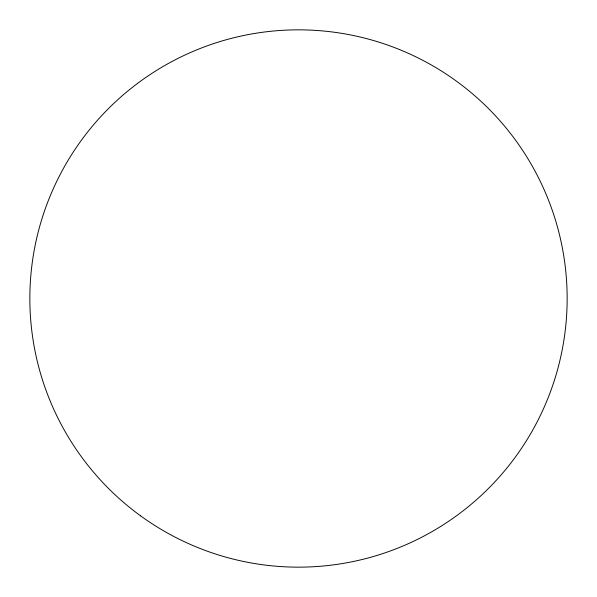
<?xml version="1.0" encoding="UTF-8"?>
<svg xmlns="http://www.w3.org/2000/svg" width="597" height="597" viewBox="0 0 597 597"><rect width="100%" height="100%" fill="white"/><g stroke="black" fill="none" stroke-linecap="round" stroke-linejoin="round"><path stroke-width="0.9" d="M140.594 515.845A268.65 268.65 0 0 0 565.68 326.581A268.65 268.65 0 0 0 189.227 53.073A268.65 268.65 0 0 0 140.594 515.845"/></g></svg>
